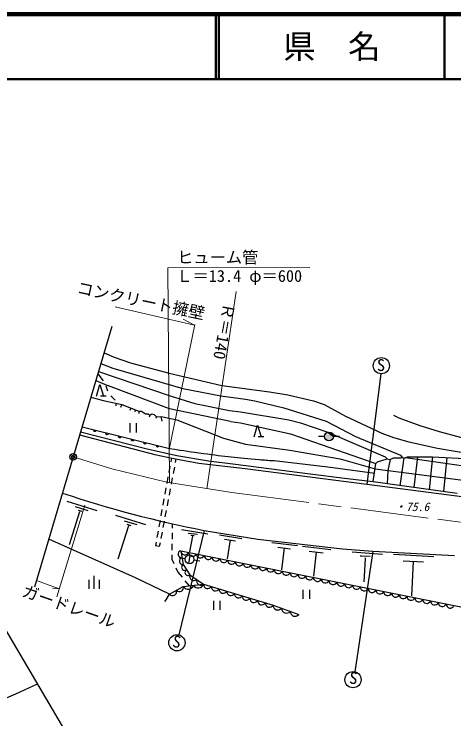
# Model space of a CAD drawing. Units: millimetres, scale not verified. Extents: x 40000 to 680000, y 20000 to 380000.
# Drawn here: x 266708 to 334424, y 271421 to 380000 of the extents above; entities that cross this region are included whole.
import ezdxf
from ezdxf.enums import TextEntityAlignment as Align

# ---------------------------------------------------------------- set-up
doc = ezdxf.new("R2010")
doc.units = ezdxf.units.MM
doc.header["$LTSCALE"] = 1000
doc.header["$PDMODE"] = 32
doc.header["$PDSIZE"] = 500
doc.linetypes.add('CHAIN', pattern=[18.5, 12, -1.5, 3.5, -1.5])
for name, color, linetype, lineweight in [('M-BGD', 7, 'Continuous', 25), ('M-BMK', 2, 'CHAIN', 13), ('M-BMK-SRVR', 3, 'Continuous', 25), ('M-STR-HTXT', 7, 'Continuous', 13), ('M-STR-STRC', 7, 'Continuous', 25), ('M-TTL', 2, 'Continuous', 140), ('M-TTL-LINE', 7, 'Continuous', 50)]:
    doc.layers.add(name, color=color, linetype=linetype, lineweight=lineweight)
doc.layers.add('M-OTRS', color=6, linetype='Continuous')
doc.layers.add('M-TTL-TXT', color=7, linetype='Continuous')
doc.styles.add('ＭＳ ゴシック', font='')
doc.styles.get('ＭＳ ゴシック').set_extended_font_data('MS Gothic')

msp = doc.modelspace()

# ---------------------------------------------------------------- hatches: boundary and pattern name
at = {"layer": 'M-BGD'}
msp.add_hatch(color=256, dxfattribs=at).paths.add_polyline_path([(315875, 314932, -0.41421), (315192, 314249, -0.41421), (314510, 314932, -1)])

# ---------------------------------------------------------------- linework, layer by layer
for p, q in [((280569, 327801), (282093, 327124)), ((282093, 327124), (284633, 326277)), ((280070, 326192), (281924, 325431)), ((284633, 326277), (290560, 324669)), ((279723, 324923), (290729, 321197)), ((281924, 325431), (292677, 322298)), ((290560, 324669), (298688, 322806)), ((279589, 324573), (280428, 323500)), ((323157, 324584), (321040, 307566)), ((279286, 323552), (281247, 322721)), ((279369, 321151), (279909, 322951)), ((279909, 322951), (280449, 321151)), ((280823, 322721), (281077, 321959)), ((290645, 319165), (281247, 322721)), ((298688, 322806), (306054, 321790)), ((292677, 322298), (298519, 321197)), ((306054, 321790), (308848, 321367)), ((278528, 320999), (279723, 320689)), ((279723, 320689), (280070, 320574)), ((280899, 321151), (279999, 321151)), ((280070, 320574), (280231, 320520)), ((280231, 320520), (283279, 319843)), ((281585, 321197), (282263, 320520)), ((290729, 321197), (294539, 320012)), ((298519, 321197), (302329, 320689)), ((302329, 320689), (303768, 320435)), ((303768, 320435), (308255, 319335)), ((308848, 321367), (312827, 320435)), ((312827, 320435), (314436, 319843)), ((282347, 319927), (282347, 319673)), ((283279, 319843), (283109, 319419)), ((283279, 319843), (285903, 318827)), ((284704, 319291), (284549, 318911)), ((294539, 320012), (299873, 318911)), ((308255, 319335), (314775, 317303)), ((314436, 319843), (317738, 318065)), ((285352, 319040), (285311, 318742)), ((285903, 318827), (286327, 318827)), ((285903, 318827), (285903, 318488)), ((286327, 318827), (286919, 318403)), ((286919, 318403), (287343, 318403)), ((287343, 318403), (287597, 318234)), ((287597, 318234), (287512, 317895)), ((287597, 318234), (287935, 318403)), ((287935, 318403), (288274, 318319)), ((288274, 318319), (288613, 317980)), ((300043, 317218), (290645, 319165)), ((299873, 318911), (301567, 318742)), ((301567, 318742), (309017, 317472)), ((325104, 318234), (325951, 317811)), ((288613, 317980), (288532, 317681)), ((288613, 317980), (289302, 318024)), ((289302, 318024), (289629, 317980)), ((289302, 318024), (289459, 317303)), ((289629, 317980), (291745, 317472)), ((291745, 317472), (298942, 314678)), ((300043, 317218), (301567, 317049)), ((309017, 317472), (310795, 317049)), ((314775, 317303), (319262, 314932)), ((317738, 318065), (323326, 315440)), ((325951, 317811), (329168, 316625)), ((277162, 316398), (290639, 313091)), ((301567, 317049), (309271, 315355)), ((303646, 314863), (304186, 316663)), ((304186, 316663), (304726, 314863)), ((310795, 317049), (315029, 315609)), ((329168, 316625), (332131, 315694)), ((309271, 315355), (322395, 310783)), ((313597, 314968), (314511, 314969)), ((315029, 315609), (315875, 314932)), ((315029, 315609), (323834, 311799)), ((315890, 314968), (316804, 314969)), ((319262, 314932), (326205, 312053)), ((323326, 315440), (325104, 314763)), ((332131, 315694), (335603, 314763)), ((298942, 314678), (302329, 313747)), ((305176, 314863), (304276, 314863)), ((325104, 314763), (327475, 314085)), ((327475, 314085), (331877, 313154)), ((302329, 313747), (309187, 312815)), ((309187, 312815), (316891, 311461)), ((331877, 313154), (337296, 312223)), ((290930, 311629), (290824, 311049)), ((323834, 311799), (324173, 311461)), ((324596, 311376), (325104, 311630)), ((325104, 311630), (326289, 311630)), ((326713, 311630), (326120, 307312)), ((326205, 312053), (326459, 311715)), ((326289, 311630), (326459, 311715)), ((326459, 311715), (326967, 311630)), ((326967, 311630), (327305, 311799)), ((345001, 309090), (326967, 311630)), ((327305, 311799), (331115, 311799)), ((328829, 311799), (328237, 307058)), ((331115, 311799), (330607, 306719)), ((331115, 311799), (339413, 311376)), ((333317, 311715), (332809, 306465)), ((291621, 311488), (291512, 310915)), ((306731, 311207), (315029, 310275)), ((316891, 311461), (322310, 309937)), ((321971, 307989), (322395, 310783)), ((322395, 310783), (322649, 311037)), ((322649, 311037), (324173, 311461)), ((324173, 311461), (324596, 311376)), ((324596, 311376), (324257, 309683)), ((290698, 310360), (290519, 309377)), ((291382, 310227), (291197, 309244)), ((315029, 310275), (322225, 309259)), ((322310, 309937), (349149, 306465)), ((324257, 309683), (324173, 307651)), ((290393, 308688), (290213, 307704)), ((291067, 308556), (290882, 307574)), ((290088, 307016), (289908, 306032)), ((290752, 306886), (290566, 305903)), ((289782, 305343), (289603, 304360)), ((290436, 305215), (290251, 304233)), ((274815, 304967), (279449, 303540)), ((276125, 304125), (278079, 303552)), ((276793, 303330), (275177, 298228)), ((276559, 303585), (277158, 303419)), ((289477, 303671), (289297, 302687)), ((290121, 303545), (289936, 302562)), ((282320, 302786), (286954, 301359)), ((283630, 301944), (285584, 301371)), ((289172, 301999), (288992, 301015)), ((289806, 301874), (289620, 300892)), ((284299, 301149), (282682, 296047)), ((284064, 301404), (284663, 301238)), ((291053, 301485), (291044, 300802)), ((288866, 300326), (288687, 299343)), ((289490, 300204), (289305, 299221)), ((291034, 300102), (291021, 299102)), ((295979, 300454), (292084, 284367)), ((292482, 300593), (296543, 299914)), ((293500, 300031), (294963, 299867)), ((293895, 299726), (294441, 299669)), ((298355, 299768), (301753, 299222)), ((285395, 293173), (272030, 299113)), ((288561, 298654), (288455, 298074)), ((294155, 299580), (293712, 297175)), ((299123, 299122), (300822, 298849)), ((299972, 298986), (299508, 296097)), ((289067, 297960), (288455, 298074)), ((289175, 298533), (289067, 297960)), ((291012, 298403), (290998, 297403)), ((306386, 298577), (310327, 298122)), ((307303, 297872), (309274, 297645)), ((308288, 297759), (307901, 294409)), ((311114, 298031), (315468, 297528)), ((290989, 296703), (290980, 296020)), ((292365, 297330), (341634, 287422)), ((293616, 295321), (293829, 296670)), ((312127, 297252), (314304, 297001)), ((313215, 297127), (312788, 293426)), ((318762, 297184), (323408, 296797)), ((321939, 297244), (319177, 278695)), ((325111, 296776), (331337, 296448)), ((290980, 296020), (291298, 295337)), ((293026, 296071), (292124, 296215)), ((295290, 295709), (294388, 295852)), ((326619, 295760), (329731, 295596)), ((328175, 295678), (327896, 290387)), ((291593, 294702), (291910, 294019)), ((279049, 291448), (279049, 293448)), ((290645, 290633), (285395, 293173)), ((291910, 294019), (292562, 293244)), ((278249, 291448), (278249, 292848)), ((279849, 291448), (279849, 292848)), ((293012, 292708), (293663, 291933)), ((311181, 291321), (311181, 289921)), ((312231, 289921), (312231, 291321)), ((297411, 289611), (297411, 288211)), ((298461, 288211), (298461, 289611)), ((270240, 276747), (266938, 275223)), ((266938, 275223), (247803, 267349))]:
    msp.add_line(p, q, dxfattribs=at)
for points in [[(276799, 315177), (288397, 312179), (291311, 311547), (295137, 310827), (302264, 309984), (321040, 307566), (360156, 302486)], [(276934, 315631), (287208, 313014), (291754, 311995), (296617, 311159), (300818, 310679), (311898, 309204), (317568, 308485), (321971, 307989), (334925, 306211)], [(295979, 300454), (304225, 299129), (317252, 297624), (321939, 297244), (334541, 296580)], [(292365, 297330), (292735, 295190), (293777, 293610), (295889, 292182)], [(320003, 296563), (320213, 296563), (321536, 296517)], [(320763, 296224), (320763, 296072), (320576, 292550)], [(289938, 289497), (290096, 289760), (290645, 290633), (292747, 291831), (295889, 292182), (306583, 288957), (310533, 287495)]]:
    msp.add_lwpolyline(points, dxfattribs=at)
for centre, radius in [((323253, 325837), 1250), ((315192, 314932), 683), ((293720, 295996), 683), ((291777, 283148), 1250), ((318886, 277458), 1250)]:
    msp.add_circle(centre, radius, dxfattribs=at)
for centre, radius, start, end in [((279118, 315976), 256, 178.8955, 333.53473), ((281060, 315499), 256, 178.8955, 333.53473), ((283002, 315023), 256, 178.8955, 333.53473), ((284945, 314546), 256, 178.8955, 333.53473), ((286887, 314070), 256, 178.8955, 333.53473), ((288830, 313593), 256, 178.8955, 333.53473), ((328353, 467423), 170078, 251.41207, 259.02687), ((292502, 296802), 545, 104.52766, 275.09485), ((292991, 297332), 626, 180.21282, 337.04761), ((294192, 297090), 626, 180.21282, 337.04761), ((295394, 296849), 626, 180.21282, 337.04761), ((296596, 296607), 626, 180.21282, 337.04761), ((292687, 295732), 545, 104.52766, 275.09485), ((297797, 296365), 626, 180.21282, 337.04761), ((298999, 296124), 626, 180.21282, 337.04761), ((300201, 295882), 626, 180.21282, 337.04761), ((301403, 295640), 626, 180.21282, 337.04761), ((302604, 295399), 626, 180.21282, 337.04761), ((292974, 294780), 474, 120.22263, 306.56785), ((293494, 293990), 474, 120.22263, 306.56785), ((303806, 295157), 626, 180.21282, 337.04761), ((305008, 294916), 626, 180.21282, 337.04761), ((306209, 294674), 626, 180.21282, 337.04761), ((307411, 294432), 626, 180.21282, 337.04761), ((294392, 293382), 656, 159.71857, 312.17188), ((308613, 294191), 626, 180.21282, 337.04761), ((309814, 293949), 626, 180.21282, 337.04761), ((311016, 293707), 626, 180.21282, 337.04761), ((312218, 293466), 626, 180.21282, 337.04761), ((313419, 293224), 626, 180.21282, 337.04761), ((295062, 292467), 875, 211.74099, 341.00965), ((295448, 292669), 656, 159.71857, 312.17188), ((296522, 292132), 635, 175.49856, 330.93478), ((314621, 292982), 626, 180.21282, 337.04761), ((315823, 292741), 626, 180.21282, 337.04761), ((317024, 292499), 626, 180.21282, 337.04761), ((318226, 292257), 626, 180.21282, 337.04761), ((291113, 291033), 616, 220.53924, 18.83374), ((292164, 291632), 616, 220.53924, 18.83374), ((293491, 292291), 875, 211.74099, 341.00965), ((297710, 291774), 635, 175.49856, 330.93478), ((298899, 291416), 635, 175.49856, 330.93478), ((300087, 291057), 635, 175.49856, 330.93478), ((319428, 292016), 626, 180.21282, 337.04761), ((320630, 291774), 626, 180.21282, 337.04761), ((321831, 291533), 626, 180.21282, 337.04761), ((323033, 291291), 626, 180.21282, 337.04761), ((324235, 291049), 626, 180.21282, 337.04761), ((301275, 290699), 635, 175.49856, 330.93478), ((302463, 290340), 635, 175.49856, 330.93478), ((303652, 289982), 635, 175.49856, 330.93478), ((325436, 290808), 626, 180.21282, 337.04761), ((326638, 290566), 626, 180.21282, 337.04761), ((327840, 290324), 626, 180.21282, 337.04761), ((329041, 290083), 626, 180.21282, 337.04761), ((304840, 289624), 635, 175.49856, 330.93478), ((306028, 289265), 635, 175.49856, 330.93478), ((307326, 288941), 743, 178.76397, 320.62709), ((330243, 289841), 626, 180.21282, 337.04761), ((331445, 289599), 626, 180.21282, 337.04761), ((332646, 289358), 626, 180.21282, 337.04761), ((333848, 289116), 626, 180.21282, 337.04761), ((308642, 288454), 743, 178.76397, 320.62709), ((309959, 287967), 743, 178.76397, 320.62709)]:
    msp.add_arc(centre, radius, start, end, dxfattribs=at)
msp.add_open_spline([(290605, 313100), (293138, 312694), (293810, 312600), (295871, 312320), (299203, 311868), (301075, 311636), (304428, 311372), (305327, 311302), (305621, 311273), (306731, 311207)], degree=3, knots=[0, 0, 0, 0, 1, 1, 1, 2, 2, 2, 3, 3, 3, 3], dxfattribs=at)
at = {"layer": 'M-BMK'}
msp.add_lwpolyline([(275793, 311789), (281755, 309937), (290221, 307905), (300212, 306296), (374128, 296698)], dxfattribs=at)
at = {"layer": 'M-BMK-SRVR'}
for p, q in [((281755, 331865), (275793, 311789)), ((275793, 311789), (269832, 291712)), ((263571, 288207), (277594, 264416))]:
    msp.add_line(p, q, dxfattribs=at)
msp.add_circle((275793, 311789), 500, dxfattribs=at)
msp.add_point((275793, 311789), dxfattribs=at)
at = {"layer": 'M-OTRS'}
msp.add_point((275793, 311789), dxfattribs=at)
at = {"layer": 'M-STR-HTXT'}
for p, q in [((312265, 340940), (290391, 340925)), ((290391, 340925), (290645, 307905)), ((300889, 337284), (296402, 306889)), ((282263, 334913), (294509, 332055)), ((294509, 332055), (292745, 332998)), ((290606, 312929), (294539, 332204)), ((277606, 304349), (273278, 290210)), ((270142, 292755), (273653, 291434)), ((273653, 291434), (272623, 291536))]:
    msp.add_line(p, q, dxfattribs=at)
at = {"layer": 'M-STR-STRC'}
for p, q in [((284504, 316965), (284504, 315565)), ((285554, 315565), (285554, 316965))]:
    msp.add_line(p, q, dxfattribs=at)
at = {"layer": 'M-TTL'}
msp.add_line((680000, 380000), (40000, 380000), dxfattribs=at)
at = {"layer": 'M-TTL-LINE'}
for p, q in [((297750, 380000), (297750, 370000)), ((298250, 380000), (298250, 370000)), ((333000, 380000), (333000, 370000)), ((40000, 370000), (680000, 370000))]:
    msp.add_line(p, q, dxfattribs=at)

# ---------------------------------------------------------------- texts
at = {"layer": 'M-BGD', "style": 'ＭＳ ゴシック'}
msp.add_text('S', height=1833, dxfattribs=at).set_placement((322575, 324463), align=Align.BOTTOM_LEFT)
at = {"layer": 'M-BGD', "style": 'ＭＳ ゴシック', "oblique": 15}
msp.add_text('・75.6', height=1320, dxfattribs=at).set_placement((325242, 303046), align=Align.BOTTOM_LEFT)
at = {"layer": 'M-BGD', "style": 'ＭＳ ゴシック'}
for rotation, p in [(349.611, (290883, 281989)), (354.185, (318188, 276323))]:
    msp.add_text('S', height=1833, rotation=rotation, dxfattribs=at).set_placement(p, align=Align.BOTTOM_LEFT)
at = {"layer": 'M-STR-HTXT', "style": 'ＭＳ ゴシック'}
for s, p in [('ヒューム管', (291812, 341067)), (' Ｌ＝13.4 φ＝600', (290436, 338195))]:
    msp.add_text(s, height=1833, dxfattribs=at).set_placement(p, align=Align.BOTTOM_LEFT)
for s, rotation, p in [('コンクリート擁壁', 348.294, (276156, 336461)), ('Ｒ＝140', 259.585, (298403, 335696)), ('ガードレール', 340.58, (267606, 289862))]:
    msp.add_text(s, height=1833, rotation=rotation, dxfattribs=at).set_placement(p, align=Align.BOTTOM_LEFT)
at = {"layer": 'M-TTL-TXT', "style": 'ＭＳ ゴシック'}
msp.add_text('県\u3000名', height=3666, dxfattribs=at).set_placement((315625, 375000), align=Align.MIDDLE_CENTER)

doc.saveas('drawing.dxf')
